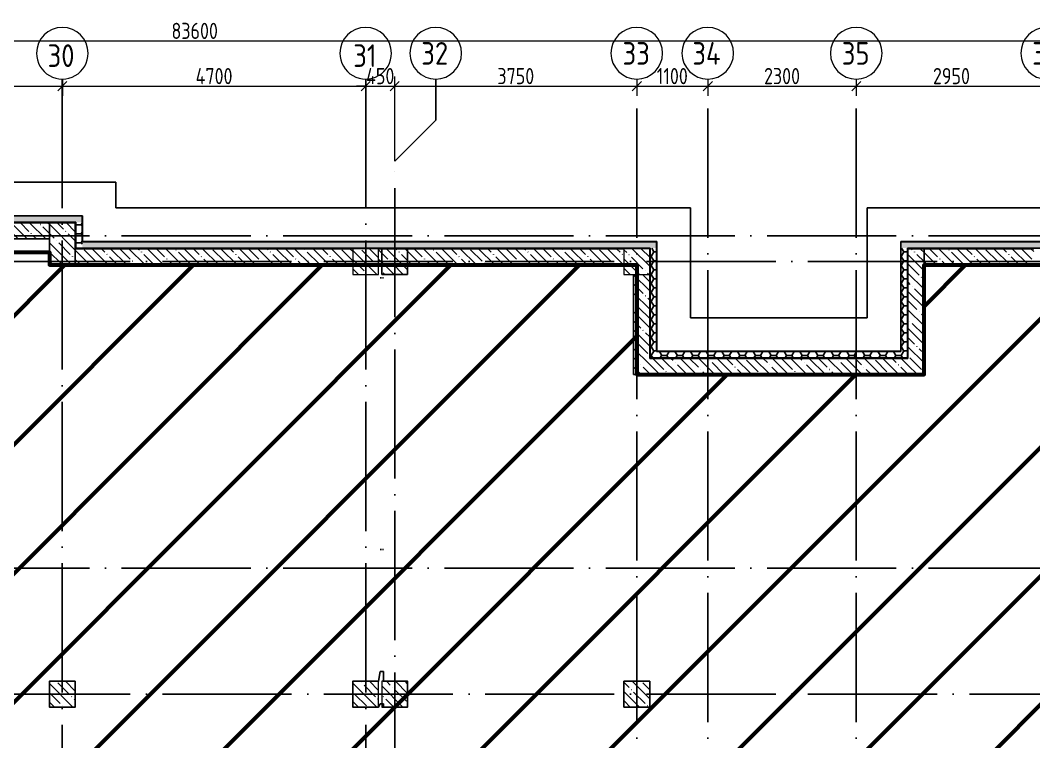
# Model space of a CAD drawing. Header units: millimetres. Extents: x -68946 to 288321, y -402657 to 324925.
# Drawn here: x 121004 to 136706, y 168136 to 179310 of the extents above; entities that cross this region are included whole.
import ezdxf

# ---------------------------------------------------------------- set-up
doc = ezdxf.new("R2010")
doc.units = ezdxf.units.MM
doc.linetypes.add('ADSK_Линия сетки', pattern=[2500, 2000, -250, 0, -250])
doc.linetypes.add('ADSK_Штриховая_ш3 п1_5', pattern=[22.5, 15, -7.5])
doc.layers.get('Defpoints').update_dxf_attribs({"color": 250})
for name, color, linetype, lineweight in [('3.4) ПТ-5         4 вып', 150, 'Continuous', 60), ('A-ANNO-DIMS', 250, 'Continuous', 9), ('A-AREA-BNDY', 7, 'Continuous', 5), ('A-DETL-1', 250, 'Continuous', 53), ('A-WALL', 250, 'Continuous', 9), ('A-WALL-1', 250, 'Continuous', 50), ('A-WALL-2', 250, 'Continuous', 5), ('I-WALL-1', 250, 'Continuous', 5), ('S-COLS', 7, 'Continuous', 9), ('S-COLS-1', 250, 'Continuous', 5), ('S-COLS-2', 250, 'Continuous', 5), ('Оси', 250, 'Continuous', 9), ('Оси-1', 250, 'ADSK_Линия сетки', 9)]:
    doc.layers.add(name, color=color, linetype=linetype, lineweight=lineweight)
doc.layers.add('A-AREA-1', color=4, linetype='ADSK_Штриховая_ш3 п1_5', lineweight=25, true_color=0x00ffff)
doc.styles.add('GOST Common', font='', dxfattribs={"width": 0.9, "height": 350})
doc.styles.add('GOST Common_1', font='', dxfattribs={"width": 0.9, "height": 250})
doc.styles.add('А3', font='ГОСТ тип А.ttf')
doc.styles.get('GOST Common').set_extended_font_data('GOST Common')
doc.styles.get('GOST Common_1').set_extended_font_data('GOST Common')
doc.dimstyles.new('ADSK_Основной_2_5_мм', dxfattribs={"dimscale": 304.8, "dimtxt": 0.824897, "dimasz": 0.463911, "dimexe": 0.492126, "dimexo": 0.001615, "dimgap": 0.098425, "dimtad": 1, "dimdec": 0, "dimlfac": 304.8, "dimdsep": 46, "dimtxsty": 'GOST Common_1', "dimblk1": 'OBLIQUE', "dimblk2": 'OBLIQUE', "dimsah": 1, "dimcen": 0.09, "dimdle": 0.492126, "dimazin": 0, "dimtfac": 1, "dimtdec": 4, "dimtix": 1, "dimtmove": 0, "dimatfit": 3, "dimfxl": 1, "dimtvp": 1, "dimtolj": 1, "dimtzin": 0, "dimlwd": 9, "dimlwe": 9, "dimarcsym": 2})
pattern_1 = [(135, (12755.58, 117197.27), (-142.5612, -142.5612), []), (135, (12898.14, 117197.27), (-142.5612, -142.5612), [252.016, -50.403, 3.353, -47.05])]
pattern_2 = [(0, (12755.58, 117197.27), (120.968, 69.841), [80.645, -161.29]), (120, (12755.58, 117197.27), (-120.96808, 69.84086), [80.645, -161.29]), (60, (12755.58, 117197.27), (-8e-05, 139.68186), [0, -161.29, 80.645, 0])]

# ---------------------------------------------------------------- blocks, each defined once
blk = doc.blocks.new('BSC_Колонна _Прямоугольная - 400x400-V50-АР1_Маркировочный план подвала_ Блок 2_ 3')
at = {"layer": 'S-COLS-1'}
h = blk.add_hatch(dxfattribs=at)
h.set_pattern_fill('FP_60', color=256, style=0, pattern_type=2)
h.set_pattern_definition([(135, (-117800, -51675), (-142.56192, -142.56192), []), (135, (-117657.44, -51675), (-142.56192, -142.56192), [252.016, -50.403, 3.353, -47.05])])
h.paths.add_polyline_path([(-200, -200), (200, -200), (200, 200), (-200, 200)])
at = {"layer": 'S-COLS-2'}
for p, q in [((200, 200), (-200, 200)), ((-200, 200), (-200, -200)), ((200, -200), (200, 200)), ((-200, -200), (200, -200))]:
    blk.add_line(p, q, dxfattribs=at)
blk = doc.blocks.new('BSC_Колонна _Прямоугольная - 400x400-V51-АР1_Маркировочный план подвала_ Блок 2_ 3')
at = {"layer": 'S-COLS-1'}
h = blk.add_hatch(dxfattribs=at)
h.set_pattern_fill('FP_61', color=256, style=0, pattern_type=2)
h.set_pattern_definition([(135, (-117800, -58375), (-142.56192, -142.56192), []), (135, (-117657.44, -58375), (-142.56192, -142.56192), [252.016, -50.403, 3.353, -47.05])])
h.paths.add_polyline_path([(-200, -200), (200, -200), (200, 200), (-200, 200)])
at = {"layer": 'S-COLS-2'}
for p, q in [((200, 200), (-200, 200)), ((-200, 200), (-200, -200)), ((200, -200), (200, 200)), ((-200, -200), (200, -200))]:
    blk.add_line(p, q, dxfattribs=at)
blk = doc.blocks.new('BSC_Колонна _Прямоугольная - 400x400-V59-АР1_Маркировочный план подвала_ Блок 2_ 3')
at = {"layer": 'S-COLS-1'}
h = blk.add_hatch(dxfattribs=at)
h.set_pattern_fill('FP_69', color=256, style=0, pattern_type=2)
h.set_pattern_definition([(135, (-114050, -51675), (-142.56192, -142.56192), []), (135, (-113907.44, -51675), (-142.56192, -142.56192), [252.016, -50.403, 3.353, -47.05])])
h.paths.add_polyline_path([(-200, -200), (200, -200), (200, 200), (-200, 200)])
at = {"layer": 'S-COLS-2'}
for p, q in [((200, 200), (-200, 200)), ((-200, 200), (-200, -200)), ((200, -200), (200, 200)), ((-200, -200), (200, -200))]:
    blk.add_line(p, q, dxfattribs=at)
blk = doc.blocks.new('BSC_Колонна _Прямоугольная - 400x400-V66-АР1_Маркировочный план подвала_ Блок 2_ 3')
at = {"layer": 'S-COLS-1'}
h = blk.add_hatch(dxfattribs=at)
h.set_pattern_fill('FP_76', color=256, style=0, pattern_type=2)
h.set_pattern_definition([(135, (-113600, -51675), (-142.56192, -142.56192), []), (135, (-113457.44, -51675), (-142.56192, -142.56192), [252.016, -50.403, 3.353, -47.05])])
h.paths.add_polyline_path([(-200, -200), (200, -200), (200, 200), (-200, 200)])
at = {"layer": 'S-COLS-2'}
for p, q in [((200, 200), (-200, 200)), ((-200, 200), (-200, -200)), ((200, -200), (200, 200)), ((-200, -200), (200, -200))]:
    blk.add_line(p, q, dxfattribs=at)
blk = doc.blocks.new('BSC_Колонна _Прямоугольная - 400x400-V67-АР1_Маркировочный план подвала_ Блок 2_ 3')
at = {"layer": 'S-COLS-1'}
h = blk.add_hatch(dxfattribs=at)
h.set_pattern_fill('FP_77', color=256, style=0, pattern_type=2)
h.set_pattern_definition([(135, (-113600, -58375), (-142.56192, -142.56192), []), (135, (-113457.44, -58375), (-142.56192, -142.56192), [252.016, -50.403, 3.353, -47.05])])
h.paths.add_polyline_path([(-200, -200), (200, -200), (200, 200), (-200, 200)])
at = {"layer": 'S-COLS-2'}
for p, q in [((200, 200), (-200, 200)), ((-200, 200), (-200, -200)), ((200, -200), (200, 200)), ((-200, -200), (200, -200))]:
    blk.add_line(p, q, dxfattribs=at)
blk = doc.blocks.new('BSC_Колонна _Прямоугольная - 400x400-V70-АР1_Маркировочный план подвала_ Блок 2_ 3')
at = {"layer": 'S-COLS-1'}
h = blk.add_hatch(dxfattribs=at)
h.set_pattern_fill('FP_80', color=256, style=0, pattern_type=2)
h.set_pattern_definition([(135, (-108900, -51675), (-142.56192, -142.56192), []), (135, (-108757.44, -51675), (-142.56192, -142.56192), [252.016, -50.403, 3.353, -47.05])])
h.paths.add_polyline_path([(-200, -200), (200, -200), (200, 200), (-200, 200)])
at = {"layer": 'S-COLS-2'}
for p, q in [((200, 200), (-200, 200)), ((-200, 200), (-200, -200)), ((200, -200), (200, 200)), ((-200, -200), (200, -200))]:
    blk.add_line(p, q, dxfattribs=at)
blk = doc.blocks.new('Ось сетки - Круг_Ø8 мм-39983606-АР1_Маркировочный план подвала_ Блок 2_ 3')
at = {"layer": 'Оси'}
for start, end in [(360, 180), (180, 360)]:
    blk.add_arc((0, 0), 4, start, end, dxfattribs=at)
blk = doc.blocks.new('_Oblique')
at = {"color": 0, "linetype": 'ByBlock', "lineweight": -2}
blk.add_line((-0.5, -0.5), (0.5, 0.5), dxfattribs=at)
blk = doc.blocks.new('*D5641')
at = {"layer": 'A-ANNO-DIMS', "color": 0, "lineweight": 9, "transparency": 16777216}
for p, q in [((117656, 178388), (117656, 178139)), ((121656, 178388), (121656, 178139)), ((117506, 178289), (121806, 178289))]:
    blk.add_line(p, q, dxfattribs=at)
at = {"layer": 'Defpoints', "color": 0, "transparency": 16777216}
for p in [(117656, 178389), (121656, 178389), (121656, 178289)]:
    blk.add_point(p, dxfattribs=at)
at = {"layer": 'A-ANNO-DIMS', "color": 0, "lineweight": 9, "transparency": 16777216, "xscale": 141.4, "yscale": 141.4, "zscale": 141.4, "rotation": 180}
blk.add_blockref('_Oblique', (117656, 178289), dxfattribs=at)
at = {"layer": 'A-ANNO-DIMS', "color": 0, "lineweight": 9, "transparency": 16777216, "xscale": 141.4, "yscale": 141.4, "zscale": 141.4}
blk.add_blockref('_Oblique', (121656, 178289), dxfattribs=at)
at = {"layer": 'A-ANNO-DIMS', "color": 0, "lineweight": 25, "transparency": 16777216, "insert": (119656, 178445), "char_height": 251.4, "width": 782.41, "attachment_point": 5, "style": 'А3'}
blk.add_mtext('\\A1;4000', dxfattribs=at)
blk = doc.blocks.new('*D5642')
at = {"layer": 'A-ANNO-DIMS', "color": 0, "lineweight": 9, "transparency": 16777216}
for p, q in [((121656, 178388), (121656, 178139)), ((126356, 178388), (126356, 178139)), ((121506, 178289), (126506, 178289))]:
    blk.add_line(p, q, dxfattribs=at)
at = {"layer": 'Defpoints', "color": 0, "transparency": 16777216}
for p in [(121656, 178389), (126356, 178389), (126356, 178289)]:
    blk.add_point(p, dxfattribs=at)
at = {"layer": 'A-ANNO-DIMS', "color": 0, "lineweight": 9, "transparency": 16777216, "xscale": 141.4, "yscale": 141.4, "zscale": 141.4, "rotation": 180}
blk.add_blockref('_Oblique', (121656, 178289), dxfattribs=at)
at = {"layer": 'A-ANNO-DIMS', "color": 0, "lineweight": 9, "transparency": 16777216, "xscale": 141.4, "yscale": 141.4, "zscale": 141.4}
blk.add_blockref('_Oblique', (126356, 178289), dxfattribs=at)
at = {"layer": 'A-ANNO-DIMS', "color": 0, "lineweight": 25, "transparency": 16777216, "insert": (124006, 178445), "char_height": 251.4, "width": 782.41, "attachment_point": 5, "style": 'А3'}
blk.add_mtext('\\A1;4700', dxfattribs=at)
blk = doc.blocks.new('*D5643')
at = {"layer": 'A-ANNO-DIMS', "color": 0, "lineweight": 9, "transparency": 16777216}
for p, q in [((126356, 178388), (126356, 178139)), ((126806, 177130), (126806, 178439)), ((126356, 178289), (126214, 178289)), ((126356, 178289), (126806, 178289)), ((126806, 178289), (126947, 178289))]:
    blk.add_line(p, q, dxfattribs=at)
at = {"layer": 'Defpoints', "color": 0, "transparency": 16777216}
for p in [(126356, 178389), (126806, 178289), (126806, 177129)]:
    blk.add_point(p, dxfattribs=at)
at = {"layer": 'A-ANNO-DIMS', "color": 0, "lineweight": 9, "transparency": 16777216, "xscale": 141.4, "yscale": 141.4, "zscale": 141.4}
blk.add_blockref('_Oblique', (126356, 178289), dxfattribs=at)
at = {"layer": 'A-ANNO-DIMS', "color": 0, "lineweight": 9, "transparency": 16777216, "xscale": 141.4, "yscale": 141.4, "zscale": 141.4, "rotation": 180}
blk.add_blockref('_Oblique', (126806, 178289), dxfattribs=at)
at = {"layer": 'A-ANNO-DIMS', "color": 0, "lineweight": 25, "transparency": 16777216, "insert": (126581, 178445), "char_height": 251.4, "width": 593.2, "attachment_point": 5, "style": 'А3'}
blk.add_mtext('\\A1;450', dxfattribs=at)
blk = doc.blocks.new('*D5644')
at = {"layer": 'A-ANNO-DIMS', "color": 0, "lineweight": 9, "transparency": 16777216}
for p, q in [((126806, 177130), (126806, 178439)), ((130556, 178388), (130556, 178139)), ((126656, 178289), (130706, 178289))]:
    blk.add_line(p, q, dxfattribs=at)
at = {"layer": 'Defpoints', "color": 0, "transparency": 16777216}
for p in [(130556, 178389), (130556, 178289), (126806, 177129)]:
    blk.add_point(p, dxfattribs=at)
at = {"layer": 'A-ANNO-DIMS', "color": 0, "lineweight": 9, "transparency": 16777216, "xscale": 141.4, "yscale": 141.4, "zscale": 141.4, "rotation": 180}
blk.add_blockref('_Oblique', (126806, 178289), dxfattribs=at)
at = {"layer": 'A-ANNO-DIMS', "color": 0, "lineweight": 9, "transparency": 16777216, "xscale": 141.4, "yscale": 141.4, "zscale": 141.4}
blk.add_blockref('_Oblique', (130556, 178289), dxfattribs=at)
at = {"layer": 'A-ANNO-DIMS', "color": 0, "lineweight": 25, "transparency": 16777216, "insert": (128681, 178445), "char_height": 251.4, "width": 756.84, "attachment_point": 5, "style": 'А3'}
blk.add_mtext('\\A1;3750', dxfattribs=at)
blk = doc.blocks.new('*D5645')
at = {"layer": 'A-ANNO-DIMS', "color": 0, "lineweight": 9, "transparency": 16777216}
for p, q in [((130556, 178388), (130556, 178139)), ((131656, 178388), (131656, 178139)), ((130406, 178289), (131806, 178289))]:
    blk.add_line(p, q, dxfattribs=at)
at = {"layer": 'Defpoints', "color": 0, "transparency": 16777216}
for p in [(130556, 178389), (131656, 178389), (131656, 178289)]:
    blk.add_point(p, dxfattribs=at)
at = {"layer": 'A-ANNO-DIMS', "color": 0, "lineweight": 9, "transparency": 16777216, "xscale": 141.4, "yscale": 141.4, "zscale": 141.4, "rotation": 180}
blk.add_blockref('_Oblique', (130556, 178289), dxfattribs=at)
at = {"layer": 'A-ANNO-DIMS', "color": 0, "lineweight": 9, "transparency": 16777216, "xscale": 141.4, "yscale": 141.4, "zscale": 141.4}
blk.add_blockref('_Oblique', (131656, 178289), dxfattribs=at)
at = {"layer": 'A-ANNO-DIMS', "color": 0, "lineweight": 25, "transparency": 16777216, "insert": (131106, 178445), "char_height": 251.4, "width": 644.34, "attachment_point": 5, "style": 'А3'}
blk.add_mtext('\\A1;1100', dxfattribs=at)
blk = doc.blocks.new('*D5646')
at = {"layer": 'A-ANNO-DIMS', "color": 0, "lineweight": 9, "transparency": 16777216}
for p, q in [((131656, 178388), (131656, 178139)), ((133956, 178388), (133956, 178139)), ((131506, 178289), (134106, 178289))]:
    blk.add_line(p, q, dxfattribs=at)
at = {"layer": 'Defpoints', "color": 0, "transparency": 16777216}
for p in [(131656, 178389), (133956, 178389), (133956, 178289)]:
    blk.add_point(p, dxfattribs=at)
at = {"layer": 'A-ANNO-DIMS', "color": 0, "lineweight": 9, "transparency": 16777216, "xscale": 141.4, "yscale": 141.4, "zscale": 141.4, "rotation": 180}
blk.add_blockref('_Oblique', (131656, 178289), dxfattribs=at)
at = {"layer": 'A-ANNO-DIMS', "color": 0, "lineweight": 9, "transparency": 16777216, "xscale": 141.4, "yscale": 141.4, "zscale": 141.4}
blk.add_blockref('_Oblique', (133956, 178289), dxfattribs=at)
at = {"layer": 'A-ANNO-DIMS', "color": 0, "lineweight": 25, "transparency": 16777216, "insert": (132806, 178445), "char_height": 251.4, "width": 756.84, "attachment_point": 5, "style": 'А3'}
blk.add_mtext('\\A1;2300', dxfattribs=at)
blk = doc.blocks.new('*D5647')
at = {"layer": 'A-ANNO-DIMS', "color": 0, "lineweight": 9, "transparency": 16777216}
for p, q in [((133956, 178388), (133956, 178139)), ((136906, 178388), (136906, 178139)), ((133806, 178289), (137056, 178289))]:
    blk.add_line(p, q, dxfattribs=at)
at = {"layer": 'Defpoints', "color": 0, "transparency": 16777216}
for p in [(133956, 178389), (136906, 178389), (136906, 178289)]:
    blk.add_point(p, dxfattribs=at)
at = {"layer": 'A-ANNO-DIMS', "color": 0, "lineweight": 9, "transparency": 16777216, "xscale": 141.4, "yscale": 141.4, "zscale": 141.4, "rotation": 180}
blk.add_blockref('_Oblique', (133956, 178289), dxfattribs=at)
at = {"layer": 'A-ANNO-DIMS', "color": 0, "lineweight": 9, "transparency": 16777216, "xscale": 141.4, "yscale": 141.4, "zscale": 141.4}
blk.add_blockref('_Oblique', (136906, 178289), dxfattribs=at)
at = {"layer": 'A-ANNO-DIMS', "color": 0, "lineweight": 25, "transparency": 16777216, "insert": (135431, 178445), "char_height": 251.4, "width": 756.84, "attachment_point": 5, "style": 'А3'}
blk.add_mtext('\\A1;2950', dxfattribs=at)
blk = doc.blocks.new('*D5656')
at = {"layer": 'A-ANNO-DIMS', "color": 0, "lineweight": 9, "transparency": 16777216}
for p, q in [((81906, 177130), (81906, 179139)), ((165506, 178400), (165506, 179139)), ((81756, 178989), (165656, 178989))]:
    blk.add_line(p, q, dxfattribs=at)
at = {"layer": 'Defpoints', "color": 0, "transparency": 16777216}
for p in [(165506, 178989), (165506, 178399), (81906, 177129)]:
    blk.add_point(p, dxfattribs=at)
at = {"layer": 'A-ANNO-DIMS', "color": 0, "lineweight": 9, "transparency": 16777216, "xscale": 141.4, "yscale": 141.4, "zscale": 141.4, "rotation": 180}
blk.add_blockref('_Oblique', (81906, 178989), dxfattribs=at)
at = {"layer": 'A-ANNO-DIMS', "color": 0, "lineweight": 9, "transparency": 16777216, "xscale": 141.4, "yscale": 141.4, "zscale": 141.4}
blk.add_blockref('_Oblique', (165506, 178989), dxfattribs=at)
at = {"layer": 'A-ANNO-DIMS', "color": 0, "lineweight": 25, "transparency": 16777216, "insert": (123706, 179145), "char_height": 251.4, "width": 946.05, "attachment_point": 5, "style": 'А3'}
blk.add_mtext('\\A1;83600', dxfattribs=at)

msp = doc.modelspace()

# ---------------------------------------------------------------- hatches: boundary and pattern name
at = {"layer": '3.4) ПТ-5         4 вып'}
h = msp.add_hatch(dxfattribs=at)
h.set_pattern_fill('ANSI31', color=256, scale=444)
h.paths.add_polyline_path([(165505.5794, 175922.2725), (153204.5565, 175922.2725), (153204.5565, 167092.2731), (149255.5794, 167092.2731), (149255.5784, 175522.2725), (135005.5883, 175522.2725), (135005.5883, 173822.2731), (130555.579, 173822.2731), (130555.579, 175522.2731), (121455.5793, 175522.2731), (121455.5793, 175716.2262), (106155.5788, 175716.2262), (106155.5788, 166612.2956), (110205.5784, 166612.2956), (110205.5784, 156972.2956), (113915.5784, 156952.2731), (113915.5784, 153345.7592), (117855.579, 153345.7592), (117855.579, 136622.2725), (127015.579, 136622.2725), (127015.579, 133327.2725), (128505.579, 133322.2725), (128505.579, 127472.2731), (133700.8917, 127472.2731), (133700.8917, 142722.2735), (146655.5784, 142722.2735), (146655.5784, 139012.2735), (149375.5784, 139012.2735), (149375.5784, 130197.2725), (153220.5784, 130197.2725), (153220.5784, 117287.2731), (157805.5794, 117272.2731), (157805.5784, 128892.2731), (165505.5794, 128892.2731)])
h.paths.add_polyline_path([(131455.5794, 162522.2404), (131855.5794, 162522.2404), (131855.5794, 145322.2729), (131455.5794, 145322.2729)], flags=16)
h.paths.add_polyline_path([(137205.5784, 162322.241), (137205.5784, 162522.2404), (153005.5784, 162522.2404), (153005.5784, 162522.241), (153205.5784, 162522.241), (153205.5784, 145322.2725), (153005.5784, 145322.2725), (153005.5784, 150522.2404), (149255.5794, 150522.2404), (149255.5794, 150722.2404), (153005.5784, 150722.2404), (153005.5784, 154752.4235), (149255.5784, 154752.4235), (149255.5784, 154952.4235), (153005.5784, 154952.4235), (153005.5784, 159702.2731), (149055.5784, 159702.2731), (149055.5784, 159902.2731), (153005.5784, 159902.2731), (153005.5784, 162322.241)], flags=16)
h.paths.add_polyline_path([(136905.5789, 145522.2729), (149255.5784, 145522.2729), (149255.5784, 147472.2729), (152482.3145, 147472.2729), (152482.3145, 145322.2725), (149255.5784, 145322.2725), (136905.5789, 145322.2725)], flags=16)
h.paths.add_polyline_path([(149255.5784, 140862.2725), (153005.5774, 140862.2725), (153005.5774, 140662.2725), (149255.5784, 140662.2725)], flags=16)
h.paths.add_polyline_path([(157805.5794, 171022.3919), (158005.5794, 171022.3919), (158005.5794, 157922.2725), (157805.5794, 157922.2725)], flags=16)
at = {"layer": 'A-WALL', "lineweight": 25}
for points in [[(121855.5793, 176172.2725), (121863.5793, 176172.2725), (121863.5793, 176180.2725), (90342.579, 176180.2725), (90342.579, 176172.2725), (121093.6426, 176172.2725)], [(121863.5793, 175772.2725), (121863.5793, 176172.2725), (121855.5793, 176172.2725), (121855.5793, 175772.2725)], [(130755.579, 175772.2725), (130763.579, 175772.2725), (130763.579, 175780.2725), (121863.5793, 175780.2725), (121863.5793, 175772.2725), (130355.579, 175772.2725)], [(130763.579, 174072.2731), (130763.579, 175772.2725), (130755.579, 175772.2725), (130755.579, 174072.2731)], [(149255.5784, 175772.2725), (149255.5784, 175780.2725), (134747.5883, 175780.2725), (134747.5883, 175772.2725), (148634.2999, 175772.2725)], [(134747.5883, 174080.2731), (134755.5883, 174080.2731), (134755.5883, 175772.2725), (134747.5883, 175772.2725), (134747.5883, 174180.2731)], [(134755.5883, 174072.2731), (134755.5883, 174080.2731), (130763.579, 174080.2731), (130763.579, 174072.2731), (132109.9055, 174072.2731)]]:
    msp.add_hatch(color=256, dxfattribs=at).paths.add_polyline_path(points)
at = {"layer": 'A-WALL-2', "lineweight": 25}
h = msp.add_hatch(dxfattribs=at)
h.set_pattern_fill('FP_3', color=256, style=0, pattern_type=2)
h.set_pattern_definition(pattern_2)
h.paths.add_polyline_path([(121963.5793, 176180.2725), (121963.5793, 176280.2725), (90242.579, 176280.2725), (90242.579, 176180.2725), (121863.5793, 176180.2725)])
h = msp.add_hatch(dxfattribs=at)
h.set_pattern_fill('FP_3', color=256, style=0, pattern_type=2)
h.set_pattern_definition(pattern_2)
h.paths.add_polyline_path([(121963.5793, 175780.2725), (121963.5793, 176172.2725), (121965.5793, 176172.2725), (121965.5793, 176180.2725), (121863.5793, 176180.2725), (121863.5793, 175780.2725)])
h = msp.add_hatch(dxfattribs=at)
h.set_pattern_fill('FP_3', color=256, style=0, pattern_type=2)
h.set_pattern_definition(pattern_2)
h.paths.add_polyline_path([(130863.579, 175780.2725), (130863.579, 175880.2725), (121963.5793, 175880.2725), (121963.5793, 175780.2725), (130763.579, 175780.2725)])
h = msp.add_hatch(dxfattribs=at)
h.set_pattern_fill('FP_3', color=256, style=0, pattern_type=2)
h.set_pattern_definition(pattern_2)
h.paths.add_polyline_path([(149247.5784, 175780.2725), (149247.5784, 175880.2725), (134647.5883, 175880.2725), (134647.5883, 175780.2725), (148634.2999, 175780.2725)])
h = msp.add_hatch(dxfattribs=at)
h.set_pattern_fill('FP_3', color=256, style=0, pattern_type=2)
h.set_pattern_definition(pattern_2)
h.paths.add_polyline_path([(130863.579, 174080.2731), (130863.579, 175772.2725), (130865.579, 175772.2725), (130865.579, 175780.2725), (130763.579, 175780.2725), (130763.579, 174080.2731)])
h = msp.add_hatch(dxfattribs=at)
h.set_pattern_fill('FP_3', color=256, style=0, pattern_type=2)
h.set_pattern_definition(pattern_2)
h.paths.add_polyline_path([(134647.5883, 174180.2731), (134747.5883, 174180.2731), (134747.5883, 175780.2725), (134645.5883, 175780.2725), (134645.5883, 175772.2725), (134647.5883, 175772.2725), (134647.5883, 174182.2731)])
h = msp.add_hatch(dxfattribs=at)
h.set_pattern_fill('FP_3', color=256, style=0, pattern_type=2)
h.set_pattern_definition(pattern_2)
h.paths.add_polyline_path([(134747.5883, 174080.2731), (134747.5883, 174180.2731), (130863.579, 174180.2731), (130863.579, 174080.2731), (132109.9055, 174080.2731)])
at = {"layer": 'I-WALL-1', "lineweight": 25}
h = msp.add_hatch(dxfattribs=at)
h.set_pattern_fill('FP_1', color=256, style=0, pattern_type=2)
h.set_pattern_definition(pattern_1)
h.paths.add_polyline_path([(121455.5793, 175922.2725), (121455.5793, 176172.2725), (118005.5784, 176172.2725), (118005.5784, 175922.2725), (121093.6426, 175922.2725)])
h = msp.add_hatch(dxfattribs=at)
h.set_pattern_fill('FP_1', color=256, style=0, pattern_type=2)
h.set_pattern_definition(pattern_1)
h.paths.add_polyline_path([(126155.579, 175522.2731), (126155.579, 175772.2725), (121855.5793, 175772.2731), (121855.5793, 175522.2731), (123847.7084, 175522.2731)])
h = msp.add_hatch(dxfattribs=at)
h.set_pattern_fill('FP_1', color=256, style=0, pattern_type=2)
h.set_pattern_definition(pattern_1)
h.paths.add_polyline_path([(130355.579, 175522.2731), (130355.579, 175772.2725), (127005.579, 175772.2731), (127005.579, 175522.2731), (129355.8398, 175522.2731)])
h.paths.add_polyline_path([(126555.579, 175522.2731), (126605.579, 175522.2731), (126605.579, 175772.2725), (126555.579, 175772.2725)])
h = msp.add_hatch(dxfattribs=at)
h.set_pattern_fill('FP_1', color=256, style=0, pattern_type=2)
h.set_pattern_definition(pattern_1)
h.paths.add_polyline_path([(134863.9713, 173822.2731), (135005.5883, 173822.2731), (135005.5883, 175772.2725), (134755.5883, 175772.2725), (134755.5883, 173822.2731)])
h = msp.add_hatch(dxfattribs=at)
h.set_pattern_fill('FP_1', color=256, style=0, pattern_type=2)
h.set_pattern_definition(pattern_1)
h.paths.add_polyline_path([(136705.5779, 175522.2725), (136705.5779, 175772.2725), (135005.5883, 175772.2725), (135005.5883, 175522.2725)])
h = msp.add_hatch(dxfattribs=at)
h.set_pattern_fill('FP_1', color=256, style=0, pattern_type=2)
h.set_pattern_definition(pattern_1)
h.paths.add_polyline_path([(130755.579, 173822.2731), (130755.579, 175372.2725), (130505.579, 175372.2725), (130505.579, 173822.2731)])
h = msp.add_hatch(dxfattribs=at)
h.set_pattern_fill('FP_1', color=256, style=0, pattern_type=2)
h.set_pattern_definition(pattern_1)
h.paths.add_polyline_path([(134755.5883, 173822.2731), (134755.5883, 174072.2731), (130755.579, 174072.2731), (130755.579, 173822.2731), (132109.9055, 173822.2731)])
at = {"layer": 'S-COLS-1', "lineweight": 25}
h = msp.add_hatch(dxfattribs=at)
h.set_pattern_fill('FP_1', color=256, style=0, pattern_type=2)
h.set_pattern_definition(pattern_1)
h.paths.add_polyline_path([(121855.5793, 175522.2731), (121855.5793, 176172.2731), (121455.5793, 176172.2731), (121455.5793, 175522.2731)])
h = msp.add_hatch(dxfattribs=at)
h.set_pattern_fill('FP_1', color=256, style=0, pattern_type=2)
h.set_pattern_definition(pattern_1)
h.paths.add_polyline_path([(126605.579, 175372.2725), (127005.579, 175372.2725), (127005.579, 175772.2725), (126605.579, 175772.2725), (126605.579, 175522.2731)])

# ---------------------------------------------------------------- linework, layer by layer
at = {"layer": '3.4) ПТ-5         4 вып'}
msp.add_lwpolyline([(106155.5788, 175716.2262), (121455.5793, 175716.2262), (121455.5793, 175522.2731), (130555.579, 175522.2731), (130555.579, 173822.2731), (135005.5883, 173822.2731), (135005.5883, 175522.2725), (149255.5784, 175522.2725), (149255.5794, 167092.2731), (153204.5565, 167092.2731), (153204.5565, 175922.2725), (165505.5794, 175922.2725), (165505.5794, 128892.2731)], dxfattribs=at)
at = {"layer": 'A-AREA-1', "lineweight": 25}
for p, q in [((126580.5784, 175322.272), (126630.5784, 175322.272)), ((126580.5784, 171112.272), (126630.5784, 171112.272)), ((126580.5784, 169222.272), (126630.5784, 169222.272)), ((126580.5784, 169222.272), (126630.5784, 169222.272)), ((126580.5784, 168722.272), (126605.579, 168722.272)), ((126580.5784, 168722.272), (126605.579, 168722.272))]:
    msp.add_line(p, q, dxfattribs=at)
at = {"layer": 'A-AREA-BNDY', "lineweight": 25, "flags": 128}
for points in [[(126605.579, 168722.272), (126580.5784, 168722.272), (126555.579, 168672.2725), (126155.579, 168672.2725), (126155.579, 169072.2725), (126555.579, 169072.2725), (126580.5784, 169222.272), (126630.5784, 169222.272), (126630.5784, 169072.2725), (127005.579, 169072.2725), (127005.579, 168672.2725), (126630.5784, 168672.2725), (126630.5784, 168722.272)], [(121855.5793, 169072.2725), (121855.5793, 168672.2725), (121455.5793, 168672.2725), (121455.5793, 169072.2725)], [(130755.579, 169072.2725), (130755.579, 168672.2725), (130355.579, 168672.2725), (130355.579, 169072.2725)]]:
    msp.add_lwpolyline(points, close=True, dxfattribs=at)
at = {"layer": 'A-DETL-1', "lineweight": 25}
for p, q in [((122485.5793, 176802.2725), (89720.579, 176802.2725)), ((122485.5793, 176402.2725), (122485.5793, 176802.2725)), ((131385.579, 176402.2725), (122485.5793, 176402.2725)), ((131385.579, 174702.2731), (131385.579, 176402.2725)), ((148625.5784, 176402.2725), (134125.5883, 176402.2725)), ((134125.5883, 176402.2725), (134125.5883, 174702.2731)), ((90240.579, 176282.2725), (121965.5793, 176282.2725)), ((121965.5793, 176282.2725), (121965.5793, 175882.2725)), ((121965.5793, 175882.2725), (130865.579, 175882.2725)), ((130865.579, 175882.2725), (130865.579, 174182.2731)), ((134645.5883, 174182.2731), (134645.5883, 175882.2725)), ((134645.5883, 175882.2725), (149145.5784, 175882.2725)), ((134125.5883, 174702.2731), (131385.579, 174702.2731)), ((130865.579, 174182.2731), (134645.5883, 174182.2731))]:
    msp.add_line(p, q, dxfattribs=at)
at = {"layer": 'A-WALL-1', "lineweight": 25}
for p, q in [((121965.5793, 176280.2725), (90240.579, 176280.2725)), ((121863.5793, 176180.2725), (90342.579, 176180.2725)), ((121863.5793, 175780.2725), (121863.5793, 176180.2725)), ((121963.5793, 175880.2725), (121963.5793, 176282.2725)), ((121963.5793, 176180.2725), (121965.5793, 176180.2725)), ((118005.5784, 176172.2725), (121855.5793, 176172.2725)), ((121455.5793, 175922.2725), (121455.5793, 176172.2725)), ((121855.5793, 176172.2725), (121855.5793, 175522.2731)), ((118005.5784, 175922.2725), (121455.5793, 175922.2725)), ((130865.579, 175880.2725), (121963.5793, 175880.2725)), ((130863.579, 174180.2731), (130863.579, 175882.2725)), ((149147.5784, 175880.2725), (134645.5883, 175880.2725)), ((134647.5883, 175882.2725), (134647.5883, 174180.2731)), ((126155.579, 175772.2731), (121855.5793, 175772.2731)), ((121855.5793, 175772.2725), (126155.579, 175772.2725)), ((130763.579, 175780.2725), (121863.5793, 175780.2725)), ((126605.579, 175772.2731), (126555.579, 175772.2731)), ((126555.579, 175772.2725), (130355.579, 175772.2725)), ((126605.579, 175522.2731), (126605.579, 175772.2731)), ((130355.579, 175772.2731), (127005.579, 175772.2731)), ((127005.579, 175772.2731), (127005.579, 175522.2731)), ((130763.579, 174080.2731), (130763.579, 175780.2725)), ((130863.579, 175780.2725), (130865.579, 175780.2725)), ((134645.5883, 175780.2725), (134647.5883, 175780.2725)), ((149247.5784, 175780.2725), (134747.5883, 175780.2725)), ((134747.5883, 175780.2725), (134747.5883, 174080.2731)), ((134755.5883, 175772.2725), (134755.5883, 174072.2731)), ((134755.5883, 175772.2725), (136705.5789, 175772.2725)), ((135005.5883, 175772.2725), (135005.5883, 173822.2731)), ((121855.5793, 175522.2731), (126155.579, 175522.2731)), ((126555.579, 175522.2731), (126605.579, 175522.2731)), ((127005.579, 175522.2731), (130355.579, 175522.2731)), ((135005.5883, 175522.2725), (136705.5779, 175522.2725)), ((130505.579, 175372.2725), (130505.579, 173822.2731)), ((130755.579, 175372.2725), (130755.579, 175372.2725)), ((130755.579, 175372.2725), (130755.579, 174072.2731)), ((134647.5883, 174180.2731), (130863.579, 174180.2731)), ((134755.5883, 174072.2731), (130755.579, 174072.2731)), ((134747.5883, 174080.2731), (130763.579, 174080.2731)), ((130505.579, 173822.2731), (135005.5883, 173822.2731))]:
    msp.add_line(p, q, dxfattribs=at)
at = {"layer": 'S-COLS', "lineweight": 25}
for p, q in [((121455.5793, 176172.2731), (121455.5793, 175922.2725)), ((121855.5793, 175522.2731), (121855.5793, 175772.2731))]:
    msp.add_line(p, q, dxfattribs=at)
at = {"layer": 'S-COLS-2', "lineweight": 25}
for p, q in [((121855.5793, 176172.2731), (121455.5793, 176172.2731)), ((121855.5793, 175772.2731), (121855.5793, 176172.2731)), ((121455.5793, 175922.2725), (121455.5793, 175522.2731)), ((127005.579, 175772.2725), (126605.579, 175772.2725)), ((126605.579, 175772.2725), (126605.579, 175522.2731)), ((127005.579, 175522.2731), (127005.579, 175772.2725)), ((121455.5793, 175522.2731), (121855.5793, 175522.2731)), ((126605.579, 175522.2731), (126605.579, 175372.2725)), ((127005.579, 175372.2725), (127005.579, 175522.2731)), ((126605.579, 175372.2725), (127005.579, 175372.2725))]:
    msp.add_line(p, q, dxfattribs=at)
at = {"layer": 'Оси', "lineweight": 25}
for p, q in [((127440.579, 177764.2771), (127440.579, 178399.2771)), ((126805.579, 177129.2771), (127440.579, 177764.2771))]:
    msp.add_line(p, q, dxfattribs=at)
at = {"layer": 'Оси-1', "lineweight": 25}
for p, q in [((121655.5793, 178399.2771), (121655.5793, 113438.4326)), ((126355.579, 178399.2771), (126355.579, 113438.4326)), ((130555.579, 113438.4326), (130555.579, 178399.2771)), ((131655.5794, 113438.4326), (131655.5794, 178399.2771)), ((133955.5794, 113438.4326), (133955.5794, 178399.2771)), ((126805.579, 114708.4326), (126805.579, 177129.2771)), ((169576.458, 175972.2725), (112075.5784, 175972.2725)), ((78205.6799, 175572.2725), (168306.458, 175572.2725)), ((169576.458, 170822.3919), (112075.5784, 170822.3919)), ((78205.6799, 168872.2725), (169576.458, 168872.2725))]:
    msp.add_line(p, q, dxfattribs=at)

# ---------------------------------------------------------------- block references
at = {"layer": 'S-COLS-2', "lineweight": 25}
for name, p in [('BSC_Колонна _Прямоугольная - 400x400-V67-АР1_Маркировочный план подвала_ Блок 2_ 3', (126355.579, 175572.2725)), ('BSC_Колонна _Прямоугольная - 400x400-V51-АР1_Маркировочный план подвала_ Блок 2_ 3', (130555.579, 175572.2725)), ('BSC_Колонна _Прямоугольная - 400x400-V70-АР1_Маркировочный план подвала_ Блок 2_ 3', (121655.5793, 168872.2725)), ('BSC_Колонна _Прямоугольная - 400x400-V66-АР1_Маркировочный план подвала_ Блок 2_ 3', (126355.579, 168872.2725)), ('BSC_Колонна _Прямоугольная - 400x400-V59-АР1_Маркировочный план подвала_ Блок 2_ 3', (126805.579, 168872.2725)), ('BSC_Колонна _Прямоугольная - 400x400-V50-АР1_Маркировочный план подвала_ Блок 2_ 3', (130555.579, 168872.2725))]:
    msp.add_blockref(name, p, dxfattribs=at)
at = {"layer": 'Оси', "lineweight": 25, "xscale": 99.99999999999993, "yscale": 99.99999999999993, "zscale": 99.99999999999993, "rotation": 180}
for p in [(121655.5793, 178799.2771), (126355.579, 178799.2771)]:
    msp.add_blockref('Ось сетки - Круг_Ø8 мм-39983606-АР1_Маркировочный план подвала_ Блок 2_ 3', p, dxfattribs=at)
at = {"layer": 'Оси', "lineweight": 25, "xscale": 99.99999999999993, "yscale": 99.99999999999993, "zscale": 99.99999999999993}
for p in [(127440.579, 178799.2771), (130555.579, 178799.2771), (131655.5794, 178799.2771), (133955.5794, 178799.2771), (136905.5789, 178799.2771)]:
    msp.add_blockref('Ось сетки - Круг_Ø8 мм-39983606-АР1_Маркировочный план подвала_ Блок 2_ 3', p, dxfattribs=at)

# ---------------------------------------------------------------- texts
at = {"layer": 'Оси', "lineweight": 25, "char_height": 350, "attachment_point": 1, "style": 'GOST Common'}
for s, insert, width in [('30', (121426.91, 178936.5562), 541.139062), ('31', (126162.4597, 178936.5562), 454.556812), ('32', (127216.5484, 178971.8105), 541.139062), ('33', (130334.6984, 178971.8105), 533.923875), ('34', (131416.6988, 178971.8105), 577.215), ('35', (133731.5488, 178971.8105), 541.139062), ('36', (136681.5483, 178971.8105), 541.139062)]:
    msp.add_mtext(s, dxfattribs=dict(at, insert=insert, width=width))

# ---------------------------------------------------------------- dimensions: what is measured, and where the dimension line sits
at = {"layer": 'A-ANNO-DIMS', "lineweight": 25}
for base, p1, p2, override, picture, middle in [((165505.5794, 178988.8443), (81905.5784, 177129.2771), (165505.5794, 178399.2771), {"dimlfac": 1, "dimpost": '<>', "dimtxsty": 'А3', "dimfxl": 83609.646974}, '*D5656', (123705.5789, 179144.5587)), ((121655.5793, 178288.8443), (117655.579, 178388.8292), (121655.5793, 178388.8292), {"dimlfac": 1, "dimpost": '<>', "dimtxsty": 'А3', "dimfxl": 4000.000262}, '*D5641', (119655.5792, 178444.5587)), ((126355.579, 178288.8443), (121655.5793, 178388.8292), (126355.579, 178388.8292), {"dimlfac": 1, "dimpost": '<>', "dimtxsty": 'А3', "dimfxl": 4699.999738}, '*D5642', (124005.5792, 178444.5587)), ((126805.579, 178288.8443), (126355.579, 178388.8292), (126805.579, 177129.2771), {"dimlfac": 1, "dimpost": '<>', "dimtxsty": 'А3', "dimfxl": 1337.524398}, '*D5643', (126580.579, 178444.5587)), ((130555.579, 178288.8443), (126805.579, 177129.2771), (130555.579, 178388.8292), {"dimlfac": 1, "dimpost": '<>', "dimtxsty": 'А3', "dimfxl": 3955.878097}, '*D5644', (128680.579, 178444.5587)), ((131655.5794, 178288.8443), (130555.579, 178388.8292), (131655.5794, 178388.8292), {"dimlfac": 1, "dimpost": '<>', "dimtxsty": 'А3', "dimfxl": 1100.000414}, '*D5645', (131105.5792, 178444.5587)), ((133955.5794, 178288.8443), (131655.5794, 178388.8292), (133955.5794, 178388.8292), {"dimlfac": 1, "dimpost": '<>', "dimtxsty": 'А3', "dimfxl": 2300}, '*D5646', (132805.5794, 178444.5587)), ((136905.5789, 178288.8443), (133955.5794, 178388.8292), (136905.5789, 178388.8292), {"dimlfac": 1, "dimpost": '<>', "dimtxsty": 'А3', "dimfxl": 2949.999505}, '*D5647', (135430.5792, 178444.5587))]:
    dim = msp.add_linear_dim(base=base, p1=p1, p2=p2, dimstyle='ADSK_Основной_2_5_мм', override=override, dxfattribs=at)
    dim.commit()
    dim.dimension.update_dxf_attribs({"geometry": picture, "text_midpoint": middle})

doc.saveas('drawing.dxf')
